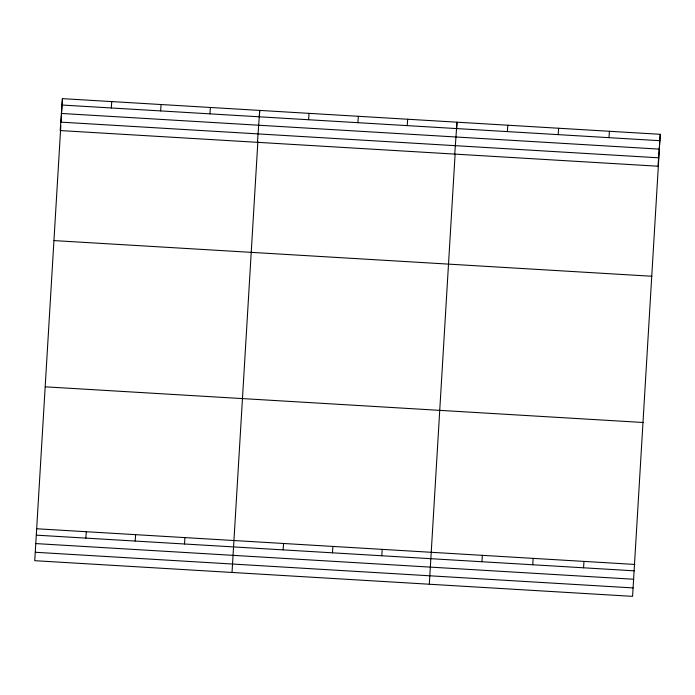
<?xml version="1.0" encoding="UTF-8"?>
<svg xmlns="http://www.w3.org/2000/svg" width="695" height="695" viewBox="0 0 695 695"><rect width="100%" height="100%" fill="white"/><g stroke="black" fill="none" stroke-linecap="round" stroke-linejoin="round"><path stroke-width="1.04" d="M660.25 134.309L658.017 166.218L60.204 130.564L62.428 98.647L660.25 134.309L632.572 596.353L34.75 560.691L60.839 125.526M61.03 122.303L61.481 114.779M61.603 112.625L62.428 98.647M257.871 141.598L232.026 572.463M259.331 116.864L259.713 110.409L257.48 142.327M455.086 154.438L429.31 584.234M456.606 128.636L456.989 122.181L454.756 154.099M111.304 107.977L111.756 101.592M85.859 538.112L86.302 531.718M160.623 110.913L161.075 104.528M135.178 541.049L135.621 534.664M209.942 113.858L210.394 107.473M184.496 543.994L184.94 537.609M308.589 119.74L309.032 113.354M283.134 549.875L283.577 543.49M357.908 122.685L358.351 116.3M332.453 552.82L332.905 546.435M407.227 125.621L407.67 119.236M381.772 555.757L382.224 549.371M507.359 131.598L507.81 125.213M481.913 561.734L482.356 555.348M558.172 134.63L558.624 128.245M532.726 564.766L533.169 558.38M608.985 137.662L609.437 131.277M583.539 567.798L583.982 561.404M61.985 105.032L659.807 140.694M61.395 113.459L659.216 149.112M60.786 122.138L658.608 157.8M54.036 240.592L651.849 276.245M45.384 386.837L643.196 422.49M36.983 528.782L634.796 564.436M36.531 535.167L634.353 570.83M35.949 543.594L633.762 579.248M35.341 552.273L633.154 587.927"/></g></svg>
